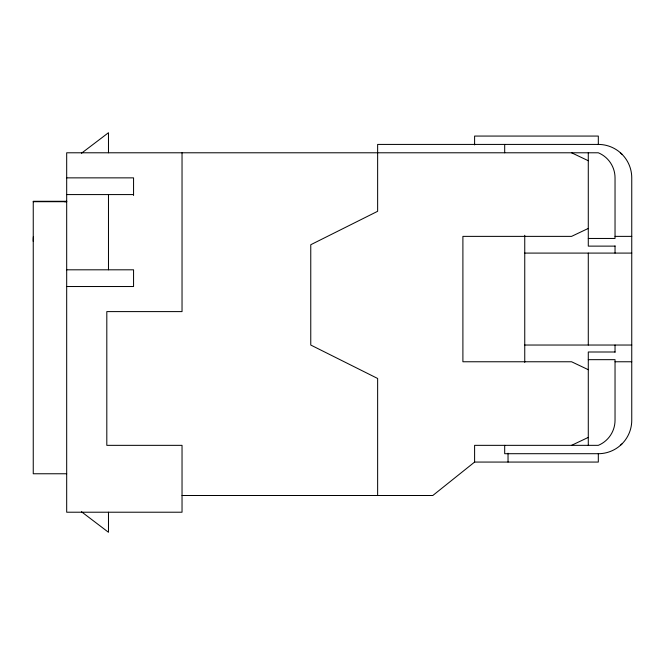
<?xml version="1.0" encoding="UTF-8"?>
<svg xmlns="http://www.w3.org/2000/svg" width="665" height="665" viewBox="0 0 665 665"><rect width="100%" height="100%" fill="white"/><g stroke="black" fill="none" stroke-linecap="round" stroke-linejoin="round"><path stroke-width="1" d="M620.32 445.342L621.958 443.912M377.637 495.5L377.637 378.476L310.763 345.035L310.763 244.728L377.637 211.295L377.637 144.421L598.317 144.421A33.433 33.433 0 0 1 631.75 177.863L631.75 420.272A33.433 33.433 0 0 1 598.317 453.705L598.317 462.067L474.602 462.067L432.807 495.5L182.035 495.5M81.438 153.274L108.478 132.717L108.478 152.784M588.284 228.436L571.567 236.374L462.898 236.374L462.898 361.76L571.567 361.76L588.284 369.698M571.567 445.342L588.284 437.404M66.683 177.863L133.557 177.863L133.557 195.452M66.683 194.579L133.557 194.579M66.683 201.287L33.25 201.287L33.25 473.763L66.683 473.763M33.25 201.703L66.683 201.703M615.034 236.374L631.75 236.374M588.284 238.461L615.034 238.461L615.034 177.863A27.165 27.165 0 0 0 598.317 152.784L66.683 152.784L66.683 512.216L182.035 512.216L182.035 445.342L106.807 445.342L106.807 311.602L182.035 311.602L182.035 152.784M615.034 246.125L588.284 246.125L588.284 152.784M524.751 253.091L631.75 253.091M66.683 269.807L133.557 269.807L133.557 286.524L66.683 286.524M524.751 345.035L631.75 345.035M615.034 352.001L588.284 352.001L588.284 445.342M588.284 359.665L615.034 359.665L615.034 420.272A27.165 27.165 0 0 1 598.317 445.342L474.602 445.342L474.602 462.067M615.034 361.76L631.75 361.76M598.317 453.705L504.693 453.705L504.693 445.342M571.567 152.784L588.284 160.722M81.438 511.726L108.478 532.283L108.478 512.216M620.32 152.784L621.958 154.214M615.034 245.875L615.034 253.091M615.034 345.035L615.034 352.25M598.317 144.421L598.317 136.067L474.602 136.067L474.602 144.912M588.284 253.091L588.284 345.035M524.751 235.285L524.751 362.375M508.035 453.214L508.035 462.067M504.693 144.421L504.693 152.784M108.478 194.579L108.478 269.807M33.25 241.387A39.085 39.085 0 0 1 33.391 236.649M64.813 201.819A39.085 39.085 0 0 1 66.683 201.495"/></g></svg>
